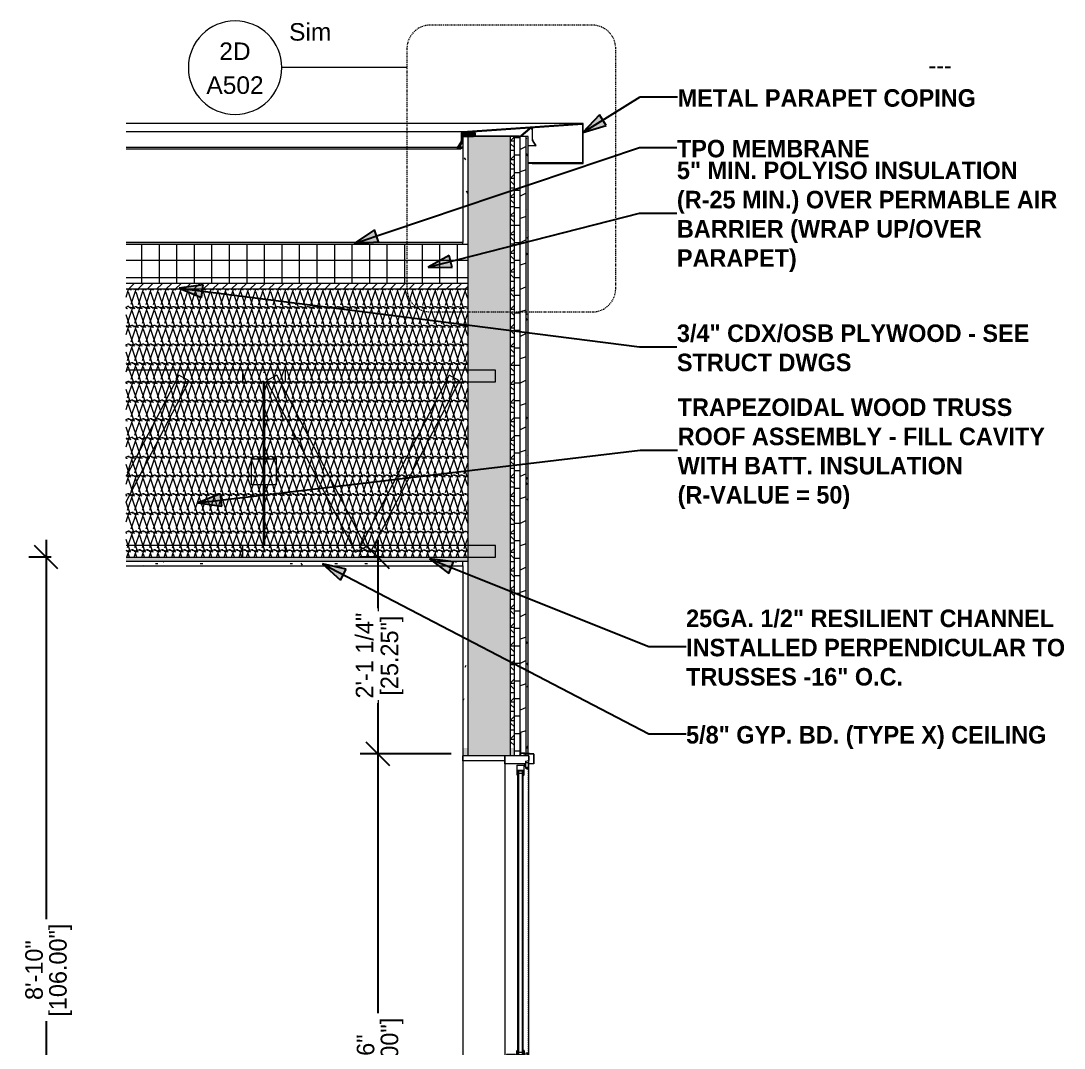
# Model space of a CAD drawing. Header units: inches. Extents: x -3960 to -3352, y -190 to 443.
# Drawn here: x -3521.5 to -3387.6, y 311 to 442.8 of the extents above; entities that cross this region are included whole.
import ezdxf

# ---------------------------------------------------------------- set-up
doc = ezdxf.new("R2010")
doc.units = ezdxf.units.IN
doc.header["$MEASUREMENT"] = 0
doc.linetypes.add('Dash', pattern=[0.25, 0.125, -0.125])
doc.linetypes.add('Dash Dot 3_16_', pattern=[0.3125, 0.1875, -0.0625, 0, -0.0625])
for name, color, linetype, lineweight in [('0-3', 55, 'Continuous', 9), ('0-4', 90, 'Continuous', 5), ('A-ANNO-DIMS-1', 211, 'Continuous', 30), ('A-ANNO-SYMB', 150, 'Continuous', 9), ('A-ANNO-SYMB-1', 150, 'Dash Dot 3_16_', 9), ('A-DETL-GENF-1', 55, 'Continuous', 9), ('A-DETL-GENF-HDLN-1', 55, 'Dash', 9), ('A-GLAZ-1', 55, 'Continuous', 9), ('A-GLAZ-2', 151, 'Continuous', 9), ('A-GLAZ-3', 7, 'Continuous', 9), ('A-ROOF-1', 252, 'Continuous', 18), ('A-ROOF-2', 251, 'Continuous', 5), ('A-ROOF-4', 132, 'Continuous', 9), ('A-ROOF-PATT-1', 45, 'Continuous', 9), ('A-WALL-1', 55, 'Continuous', 9), ('A-WALL-3', 251, 'Continuous', 5), ('A-WALL-5', 10, 'Continuous', 9), ('A-WALL-6', 113, 'Continuous', 9), ('A-WALL-PATT-2', 45, 'Continuous', 9), ('G-ANNO-TEXT', 231, 'Continuous', 30), ('G-ANNO-TEXT-1', 231, 'Continuous', 9), ('S-BEAM-2', 7, 'Continuous', 9), ('S-BEAM-4', 55, 'Continuous', 9)]:
    doc.layers.add(name, color=color, linetype=linetype, lineweight=lineweight)
doc.styles.add('Arial', font='arial.ttf', dxfattribs={"height": 2.25})
doc.styles.add('Century Gothic', font='ufonts.com_century-gothic.ttf', dxfattribs={"height": 2.25})
doc.styles.add('Century Gothic_B', font='GOTHICB.TTF', dxfattribs={"height": 2.25})
doc.dimstyles.new('OD__1_16__Tol__', dxfattribs={"dimscale": 12, "dimtxt": 2.349379, "dimasz": 0.25, "dimexe": 0.1875, "dimexo": 0.125, "dimgap": 0.03125, "dimtad": 1, "dimdec": 4, "dimrnd": 0.0625, "dimzin": 3, "dimdsep": 46, "dimlunit": 4, "dimtxsty": 'Century Gothic', "dimblk1": 'OBLIQUE', "dimblk2": 'OBLIQUE', "dimsah": 1, "dimcen": 0.09, "dimdle": 0.1875, "dimazin": 0, "dimtfac": 1, "dimtdec": 4, "dimtix": 1, "dimtmove": 0, "dimatfit": 3, "dimfxl": 1, "dimtvp": 1, "dimtfill": 1, "dimfrac": 2, "dimtolj": 1, "dimtzin": 0, "dimlwd": 30, "dimlwe": 30, "dimarcsym": 2})
pattern_1 = [(216.87, (-3400.0942, 152.633), (17.9999786, 12.000032), [3, -27]), (206.565, (-3396.4942, 150.833), (-6.00027, -5.999812), [6.708, -6.708]), (198.435, (-3396.4942, 147.833), (-12.000522, -5.9998), [3.795, -15.179])]
pattern_2 = [(0, (-3402.4942, 146.633), (0, 2.25), []), (90, (-3402.4942, 146.633), (-2.25, 1e-16), [])]
pattern_3 = [(0, (-3402.4942, 146.633), (0, 1.2), []), (315, (-3402.4942, 146.633), (1.199253, 0), [1.696, -1.696]), (45, (-3402.4942, 146.633), (1.199253, 0), [1.696, -1.696])]
pattern_4 = [(161.57, (-3402.3742, 146.753), (-0.9603837, -0.00039918), [0, -6.83, 0.758, 0]), (18.43, (-3402.6142, 146.753), (-0.9603837, 0.00039918), [0, -6.83, 0.758, 0]), (108.43, (-3402.3742, 146.753), (0.47951018, -2.4005264), [2.276, -5.312]), (71.57, (-3402.6142, 146.753), (0.47951018, 2.4005264), [2.276, -5.312])]
pattern_5 = [(0, (-3402.4942, 146.633), (7.68, 1.92), [0.317, -5.443, 0.317, -5.443, -30.72]), (0, (-3402.4942, 146.633), (7.68, 1.92), [-11.52, 0.317, -11.203, 0.317, -5.443, -13.44]), (0, (-3402.4942, 146.633), (7.68, 1.92), [-28.8, 0.317, -3.523, 0.317, -9.283]), (120, (-3399.6142, 147.593), (-5.502769, 5.691075), [0.317, -5.443, 0.317, -5.443, -30.72]), (120, (-3399.6142, 147.593), (-5.502769, 5.691075), [-11.52, 0.317, -11.203, 0.317, -5.443, -13.44]), (120, (-3399.6142, 147.593), (-5.502769, 5.691075), [-28.8, 0.317, -3.523, 0.317, -9.283]), (240, (-3398.6542, 151.433), (-2.177231, -7.611075), [0.317, -5.443, 0.317, -5.443, -30.72]), (240, (-3398.6542, 151.433), (-2.177231, -7.611075), [-11.52, 0.317, -11.203, 0.317, -5.443, -13.44]), (240, (-3398.6542, 151.433), (-2.177231, -7.611075), [-28.8, 0.317, -3.523, 0.317, -9.283])]

# ---------------------------------------------------------------- blocks, each defined once
blk = doc.blocks.new('TRUSS - GIRDER TRUSS-2437136-WALL SECTION - SOUTH WALL _ WINDOWS - 1HR EXT_ WALL')
at = {"layer": 'S-BEAM-2'}
for p, q in [((-2099.57, 266), (-2105.07, 266)), ((-2105.07, 266), (-2105.07, 264.5)), ((-2099.57, 264.5), (-2099.57, 266)), ((-2105.07, 264.5), (-2099.57, 264.5)), ((-2100.7, 254.58), (-2103.95, 254.58)), ((-2103.95, 254.58), (-2103.95, 251.33)), ((-2100.7, 251.33), (-2100.7, 254.58)), ((-2103.95, 251.33), (-2100.7, 251.33)), ((-2099.57, 243.5), (-2105.07, 243.5)), ((-2105.07, 243.5), (-2105.07, 242)), ((-2099.57, 242), (-2099.57, 243.5)), ((-2105.07, 242), (-2099.57, 242))]:
    blk.add_line(p, q, dxfattribs=at)
at = {"layer": 'S-BEAM-4'}
for p, q in [((-2102.39, 265.75), (-2102.26, 265.75)), ((-2102.39, 243.5), (-2102.39, 264.5)), ((-2102.26, 264.5), (-2102.26, 243.5))]:
    blk.add_line(p, q, dxfattribs=at)
blk = doc.blocks.new('TRUSS - 24_-2436172-WALL SECTION - SOUTH WALL _ WINDOWS - 1HR EXT_ WALL')
at = {"layer": 'S-BEAM-2'}
for p, q in [((-2072.61, 398), (-2120.02, 398)), ((-2072.61, 396.5), (-2072.61, 398)), ((-2113.27, 397.35), (-2120.02, 384.36)), ((-2120.02, 381.11), (-2111.94, 396.65)), ((-2120.02, 396.5), (-2072.61, 396.5)), ((-2111.94, 396.65), (-2113.27, 397.35)), ((-2100.66, 397.35), (-2102, 396.65)), ((-2102, 396.65), (-2090.56, 374.65)), ((-2089.23, 375.35), (-2100.66, 397.35)), ((-2078.56, 397.35), (-2089.99, 375.35)), ((-2088.66, 374.65), (-2077.23, 396.65)), ((-2077.23, 396.65), (-2078.56, 397.35)), ((-2072.61, 375.5), (-2120.02, 375.5)), ((-2090.56, 374.65), (-2089.23, 375.35)), ((-2089.99, 375.35), (-2088.66, 374.65)), ((-2072.61, 374), (-2072.61, 375.5)), ((-2120.02, 374), (-2072.61, 374))]:
    blk.add_line(p, q, dxfattribs=at)
blk = doc.blocks.new('CTR - 1st Phase - Structure_rvt-3-WALL SECTION - SOUTH WALL _ WINDOWS - 1HR EXT_ WALL')
at = {"layer": '0-3'}
for name, p in [('TRUSS - 24_-2436172-WALL SECTION - SOUTH WALL _ WINDOWS - 1HR EXT_ WALL', (0, 0)), ('TRUSS - GIRDER TRUSS-2437136-WALL SECTION - SOUTH WALL _ WINDOWS - 1HR EXT_ WALL', (0, 132))]:
    blk.add_blockref(name, p, dxfattribs=at)
blk = doc.blocks.new('Basic Wall _ EXT - FIBER CEMENT - LARGE - ___-2162455-WALL SECTION - SOUTH WALL _ WINDOWS - 1HR EXT_ WALL')
at = {"layer": 'A-WALL-1'}
for p, q in [((-2067.7, 348.72), (-2068.42, 348.72)), ((-2067.7, 347.5), (-2068.33, 347.5))]:
    blk.add_line(p, q, dxfattribs=at)
blk = doc.blocks.new('Basic Wall _ EXT - FIBER CEMENT - SMALL - ___-2145929-WALL SECTION - SOUTH WALL _ WINDOWS - 1HR EXT_ WALL')
at = {"layer": 'A-WALL-1'}
for p, q in [((-2061.36, 429.66), (-2120.02, 429.66)), ((-2076.8, 428.6), (-2120.02, 428.6)), ((-2076.73, 428.47), (-2076.9, 428.47)), ((-2068.09, 429.11), (-2068.24, 429.11)), ((-2076.8, 428.27), (-2076.94, 428.27)), ((-2076.72, 428.24), (-2076.94, 428.24)), ((-2076.94, 428.23), (-2076.32, 428.23)), ((-2076.32, 428.16), (-2076.94, 428.16)), ((-2076.62, 428.08), (-2076.94, 428.08)), ((-2075.25, 428.37), (-2076.68, 428.37)), ((-2070.35, 428.04), (-2075.45, 428.04)), ((-2069.37, 428), (-2069.31, 428.04)), ((-2077.53, 426.57), (-2120.02, 426.57)), ((-2120.02, 426.42), (-2077.21, 426.42)), ((-2077.23, 426.59), (-2077.41, 426.59)), ((-2077.3, 426.63), (-2077.4, 426.63)), ((-2076.86, 426.64), (-2077.2, 426.64)), ((-2067.46, 426.79), (-2068.42, 426.79)), ((-2067.92, 424.62), (-2068.42, 424.62)), ((-2067.92, 424.54), (-2068.42, 424.54))]:
    blk.add_line(p, q, dxfattribs=at)
at = {"layer": 'A-WALL-1', "flags": 128}
for points in [[(-2076.8, 428.6), (-2076.86, 428.59), (-2076.91, 428.56), (-2076.96, 428.52), (-2076.99, 428.47), (-2077.01, 428.41), (-2077.02, 428.35)], [(-2067.99, 429.09), (-2068.02, 429.1), (-2068.08, 429.11), (-2068.14, 429.11), (-2068.2, 429.09), (-2068.25, 429.05)], [(-2067.84, 428.86), (-2067.85, 428.92), (-2067.87, 428.98), (-2067.91, 429.03), (-2067.96, 429.07), (-2067.98, 429.09)], [(-2076.99, 427.26), (-2076.97, 427.32), (-2076.95, 427.38), (-2076.94, 427.44)], [(-2076.62, 428.08), (-2076.69, 428.07), (-2076.75, 428.05), (-2076.8, 428.01), (-2076.84, 427.95), (-2076.87, 427.89), (-2076.87, 427.83)], [(-2076.84, 427.22), (-2076.82, 427.28), (-2076.8, 427.33)], [(-2067.92, 427.63), (-2067.91, 427.57), (-2067.9, 427.51), (-2067.87, 427.45)], [(-2077.34, 426.45), (-2077.29, 426.43), (-2077.22, 426.42), (-2077.16, 426.42), (-2077.1, 426.44)]]:
    blk.add_lwpolyline(points, dxfattribs=at)
blk = doc.blocks.new('Basic Wall _ EXT - FIBER CEMENT - LARGE - ___-2162456-WALL SECTION - SOUTH WALL _ WINDOWS - 1HR EXT_ WALL')
at = {"layer": 'A-WALL-5'}
blk.add_hatch(color=256, dxfattribs=at).paths.add_polyline_path([(-2067.7, 347.5), (-2067.67, 347.5), (-2067.67, 348.75), (-2068.67, 348.84), (-2068.67, 348.81), (-2067.7, 348.72), (-2067.7, 348.5)], flags=0)
at = {"layer": 'A-WALL-1'}
blk.add_line((-2069.42, 349.5), (-2069.42, 348.87), dxfattribs=at)
at = {"layer": 'A-WALL-6'}
for p, q in [((-2069.42, 351.44), (-2069.42, 349.5)), ((-2069.39, 351.44), (-2069.42, 351.44)), ((-2069.39, 348.9), (-2069.39, 351.44)), ((-2069.42, 348.87), (-2067.7, 348.72)), ((-2067.67, 348.75), (-2069.39, 348.9)), ((-2067.7, 348.72), (-2067.7, 347.5)), ((-2067.67, 347.5), (-2067.67, 348.75)), ((-2067.7, 347.5), (-2067.67, 347.5))]:
    blk.add_line(p, q, dxfattribs=at)
blk = doc.blocks.new('Basic Wall _ EXT - FIBER CEMENT - SMALL - ___-2145930-WALL SECTION - SOUTH WALL _ WINDOWS - 1HR EXT_ WALL')
at = {"layer": 'A-WALL-5'}
h = blk.add_hatch(color=256, dxfattribs=at)
h.paths.add_polyline_path([(-2061.44, 424.54), (-2061.36, 424.54), (-2061.36, 429.66), (-2076.8, 428.6), (-2076.96, 428.52), (-2077.02, 428.35), (-2077.03, 427.37), (-2077.09, 427.26), (-2077.53, 426.57), (-2077.3, 426.44), (-2077.22, 426.42), (-2077.07, 426.46), (-2076.83, 426.57), (-2076.86, 426.64), (-2077.18, 426.5), (-2077.23, 426.5), (-2077.3, 426.52), (-2077.42, 426.6), (-2076.97, 427.3), (-2076.96, 427.35), (-2076.94, 427.44), (-2076.94, 428.35), (-2076.89, 428.47), (-2076.79, 428.52), (-2061.44, 429.58), (-2061.44, 424.62), (-2067.92, 424.62), (-2067.92, 424.54)], flags=0)
h.paths.add_polyline_path([(-2077.23, 426.59), (-2076.83, 427.26), (-2076.81, 427.3), (-2076.8, 427.39), (-2076.79, 428), (-2075.45, 428), (-2075.45, 428.08), (-2076.65, 428.07), (-2076.81, 427.99), (-2076.87, 427.83), (-2076.88, 427.33), (-2076.91, 427.26), (-2077.29, 426.63), (-2077.24, 426.6)], flags=0)
h.paths.add_polyline_path([(-2067.46, 426.79), (-2067.39, 426.84), (-2067.83, 427.56), (-2067.84, 427.63), (-2067.84, 428.86), (-2067.88, 429), (-2067.99, 429.09), (-2068.14, 429.1), (-2068.25, 429.05), (-2069.41, 428.07), (-2069.46, 428.05), (-2069.52, 428.04), (-2070.35, 428.04), (-2070.35, 428), (-2069.36, 428.01), (-2069.31, 428.04), (-2068.2, 428.99), (-2068.02, 429.02), (-2067.92, 428.86), (-2067.91, 427.57), (-2067.89, 427.51), (-2067.87, 427.45)], flags=0)
h.paths.add_polyline_path([(-2075.25, 428.16), (-2075.17, 428.16), (-2075.17, 428.44), (-2076.73, 428.47), (-2076.8, 428.27), (-2076.72, 428.24), (-2076.67, 428.39), (-2075.25, 428.37), (-2075.25, 428.23), (-2076.32, 428.23), (-2076.32, 428.16), (-2076.05, 428.16)], flags=0)
at = {"layer": 'A-WALL-1'}
for p, q in [((-2076.79, 427.39), (-2076.79, 427.83)), ((-2076.62, 428), (-2076.17, 428)), ((-2076.17, 428), (-2075.45, 428))]:
    blk.add_line(p, q, dxfattribs=at)
at = {"layer": 'A-WALL-6'}
for p, q in [((-2061.36, 429.66), (-2076.8, 428.6)), ((-2076.73, 428.47), (-2076.8, 428.27)), ((-2076.79, 428.52), (-2061.44, 429.58)), ((-2075.17, 428.44), (-2076.73, 428.47)), ((-2068.25, 429.05), (-2069.36, 428.1)), ((-2069.31, 428.04), (-2068.2, 428.99)), ((-2067.92, 428.86), (-2067.92, 427.63)), ((-2067.84, 427.63), (-2067.84, 428.86)), ((-2061.44, 429.58), (-2061.44, 424.62)), ((-2061.36, 424.54), (-2061.36, 429.66)), ((-2077.06, 427.3), (-2077.53, 426.57)), ((-2077.42, 426.6), (-2076.99, 427.26)), ((-2076.91, 427.26), (-2077.3, 426.63)), ((-2077.23, 426.59), (-2076.84, 427.22)), ((-2077.02, 428.35), (-2077.02, 427.44)), ((-2076.94, 427.44), (-2076.94, 428.35)), ((-2076.87, 427.83), (-2076.87, 427.39)), ((-2076.8, 428.27), (-2076.72, 428.24)), ((-2076.72, 428.24), (-2076.67, 428.39)), ((-2076.67, 428.39), (-2075.25, 428.37)), ((-2075.45, 428.08), (-2076.62, 428.08)), ((-2075.25, 428.23), (-2076.32, 428.23)), ((-2076.32, 428.23), (-2076.32, 428.16)), ((-2076.32, 428.16), (-2075.17, 428.16)), ((-2075.45, 428), (-2075.45, 428.08)), ((-2075.25, 428.37), (-2075.25, 428.23)), ((-2075.17, 428.16), (-2075.17, 428.44)), ((-2069.52, 428.04), (-2070.35, 428.04)), ((-2070.35, 428.04), (-2070.35, 427.96)), ((-2070.35, 427.96), (-2069.52, 427.96)), ((-2067.87, 427.45), (-2067.46, 426.79)), ((-2067.39, 426.84), (-2067.8, 427.5)), ((-2077.53, 426.57), (-2077.34, 426.45)), ((-2077.3, 426.52), (-2077.42, 426.6)), ((-2077.3, 426.63), (-2077.23, 426.59)), ((-2076.86, 426.64), (-2077.14, 426.51)), ((-2077.1, 426.44), (-2076.83, 426.57)), ((-2076.83, 426.57), (-2076.86, 426.64)), ((-2067.46, 426.79), (-2067.39, 426.84)), ((-2061.44, 424.62), (-2067.92, 424.62)), ((-2067.92, 424.62), (-2067.92, 424.54)), ((-2067.92, 424.54), (-2061.36, 424.54))]:
    blk.add_line(p, q, dxfattribs=at)
for centre, radius, start, end in [((-2076.77, 428.35), 0.25, 96.9295, 180), ((-2076.77, 428.35), 0.171, 97.5543, 180), ((-2068.09, 428.86), 0.25, 0, 130.7229), ((-2068.09, 428.86), 0.171, 0, 130.7229), ((-2077.27, 427.44), 0.25, 327.174, 0), ((-2077.27, 427.44), 0.329, 327.174, 0), ((-2077.12, 427.39), 0.25, 328.5676, 0), ((-2076.62, 427.83), 0.25, 90, 180), ((-2077.12, 427.39), 0.329, 328.5676, 0), ((-2076.62, 427.83), 0.171, 90, 180), ((-2069.52, 428.29), 0.25, 270, 310.7229), ((-2069.52, 428.29), 0.329, 270, 310.7229), ((-2067.59, 427.63), 0.329, 180, 211.7619), ((-2067.59, 427.63), 0.25, 180, 211.7619), ((-2077.21, 426.67), 0.25, 237.9895, 295.8255), ((-2077.21, 426.67), 0.171, 237.9895, 295.8255)]:
    blk.add_arc(centre, radius, start, end, dxfattribs=at)
blk = doc.blocks.new('Window-Double_Hung-Marvin-Essential - ESDH3066 - 3rd floor-3357211-WALL SECTION - SOUTH WALL _ WINDOWS - 1HR EXT_ WALL')
at = {"layer": 'A-DETL-GENF-1'}
for p, q in [((-2069.38, 350), (-2069.42, 350)), ((-2069.42, 350), (-2069.42, 348.65)), ((-2069.38, 348.5), (-2069.38, 350)), ((-2071.42, 347.47), (-2071.42, 348.5)), ((-2068.33, 348.5), (-2071.42, 348.5)), ((-2069.42, 348.65), (-2069.53, 348.65)), ((-2069.53, 348.65), (-2069.53, 348.5)), ((-2068.33, 348.5), (-2068.33, 347.91)), ((-2068.84, 347.47), (-2071.42, 347.47)), ((-2069.86, 347.31), (-2069.86, 346.09)), ((-2069.86, 347.31), (-2068.92, 347.31)), ((-2068.92, 346.09), (-2068.92, 347.31)), ((-2068.84, 347.13), (-2068.84, 347.47)), ((-2068.74, 347.13), (-2068.84, 347.13)), ((-2068.74, 347.83), (-2068.33, 347.91)), ((-2068.74, 347.83), (-2068.74, 346.94)), ((-2068.36, 347.6), (-2068.74, 347.6)), ((-2068.74, 346.94), (-2068.64, 346.94)), ((-2068.64, 346.94), (-2068.64, 346.85)), ((-2068.64, 346.85), (-2068.39, 346.85)), ((-2068.6, 346.93), (-2068.6, 347.05)), ((-2068.6, 347.05), (-2068.36, 347.05)), ((-2068.39, 346.93), (-2068.6, 346.93)), ((-2068.39, 346.93), (-2068.39, 346.85)), ((-2068.36, 347.05), (-2068.36, 347.6)), ((-2069.86, 346.09), (-2069.8, 346.03)), ((-2069.8, 346.03), (-2069.74, 346.03)), ((-2069.74, 346.03), (-2069.74, 346.69)), ((-2069.74, 346.69), (-2069.03, 346.69)), ((-2069.73, 310.16), (-2069.73, 346.59)), ((-2069.73, 346.59), (-2069.04, 346.59)), ((-2069.6, 310.16), (-2069.6, 346.59)), ((-2069.6, 346.29), (-2069.16, 346.29)), ((-2069.16, 310.16), (-2069.16, 346.59)), ((-2069.04, 310.16), (-2069.04, 346.59)), ((-2069.03, 346.69), (-2069.03, 346.03)), ((-2069.03, 346.03), (-2068.98, 346.03)), ((-2068.92, 346.09), (-2068.98, 346.03)), ((-2069.86, 310.66), (-2069.8, 310.72)), ((-2069.86, 309.5), (-2069.86, 310.66)), ((-2069.8, 310.72), (-2069.74, 310.72)), ((-2069.74, 310.72), (-2069.74, 310.06)), ((-2069.03, 310.72), (-2068.98, 310.72)), ((-2069.03, 310.06), (-2069.03, 310.72)), ((-2068.92, 310.66), (-2068.98, 310.72)), ((-2068.92, 310.66), (-2068.92, 309.44)), ((-2071.2, 310.18), (-2071.2, 310)), ((-2070.05, 310.18), (-2071.2, 310.18)), ((-2071.2, 310), (-2071.08, 310)), ((-2071.08, 310), (-2071.08, 308.84)), ((-2070.96, 308.78), (-2070.96, 309.44)), ((-2070.96, 309.44), (-2070.24, 309.44)), ((-2070.95, 272.91), (-2070.95, 309.34)), ((-2070.95, 309.34), (-2070.26, 309.34)), ((-2070.82, 272.91), (-2070.82, 309.34)), ((-2070.38, 272.91), (-2070.38, 309.34)), ((-2070.26, 272.91), (-2070.26, 309.34)), ((-2070.24, 309.44), (-2070.24, 308.78)), ((-2070.14, 310), (-2069.97, 310)), ((-2070.14, 308.84), (-2070.14, 310)), ((-2070.11, 309.9), (-2070.04, 309.9)), ((-2070.11, 309.44), (-2070.11, 309.9)), ((-2070.11, 309.44), (-2069.91, 309.44)), ((-2070.05, 310.06), (-2070.05, 310.18)), ((-2070.05, 310.06), (-2069.91, 310.06)), ((-2070.04, 309.5), (-2070.04, 309.9)), ((-2070.04, 309.5), (-2069.86, 309.5)), ((-2069.97, 310), (-2069.97, 309.58)), ((-2069.91, 309.58), (-2069.97, 309.58)), ((-2069.91, 309.58), (-2069.91, 310.06)), ((-2069.91, 309.31), (-2069.91, 309.44)), ((-2069.91, 309.31), (-2069.56, 309.31)), ((-2069.74, 310.06), (-2069.03, 310.06)), ((-2069.73, 310.16), (-2069.04, 310.16)), ((-2069.6, 310.46), (-2069.16, 310.46)), ((-2069.56, 309.31), (-2069.18, 309.44)), ((-2069.18, 309.44), (-2068.92, 309.44)), ((-2068.44, 310.33), (-2068.73, 310.33)), ((-2068.73, 310.33), (-2068.73, 309.61)), ((-2068.73, 309.61), (-2068.44, 309.61)), ((-2068.44, 309.61), (-2068.44, 310.33)), ((-2071.08, 308.84), (-2071.02, 308.78)), ((-2071.02, 308.78), (-2070.96, 308.78)), ((-2070.82, 309.04), (-2070.38, 309.04)), ((-2070.24, 308.78), (-2070.2, 308.78)), ((-2070.14, 308.84), (-2070.2, 308.78)), ((-2071.27, 273.41), (-2071.42, 273.41)), ((-2071.42, 273.41), (-2071.42, 271)), ((-2071.27, 272.16), (-2071.27, 273.41)), ((-2071.08, 273.41), (-2071.02, 273.47)), ((-2071.08, 272.19), (-2071.08, 273.41)), ((-2071.02, 273.47), (-2070.96, 273.47)), ((-2070.96, 273.47), (-2070.96, 272.81)), ((-2070.82, 273.21), (-2070.38, 273.21)), ((-2070.24, 273.47), (-2070.2, 273.47)), ((-2070.24, 272.81), (-2070.24, 273.47)), ((-2070.14, 273.41), (-2070.2, 273.47)), ((-2070.14, 273.41), (-2070.14, 272.19)), ((-2068.33, 271.59), (-2071.27, 272.16)), ((-2071.08, 272.19), (-2070.14, 272.19)), ((-2070.96, 272.81), (-2070.24, 272.81)), ((-2070.95, 272.91), (-2070.26, 272.91)), ((-2068.74, 272.32), (-2068.74, 271.66)), ((-2068.74, 272.32), (-2068.64, 272.32)), ((-2068.64, 272.32), (-2068.64, 272.41)), ((-2068.64, 272.41), (-2068.39, 272.41)), ((-2068.39, 272.34), (-2068.6, 272.34)), ((-2068.6, 272.34), (-2068.6, 272.22)), ((-2068.6, 272.22), (-2068.36, 272.22)), ((-2068.39, 272.34), (-2068.39, 272.41)), ((-2068.36, 272.22), (-2068.36, 271.66)), ((-2071.42, 271), (-2068.33, 271)), ((-2069.42, 271), (-2069.42, 269.74)), ((-2069.42, 271), (-2068.33, 271)), ((-2069.38, 270.96), (-2069.38, 269.74)), ((-2069.14, 270.96), (-2069.38, 270.96)), ((-2069.14, 271), (-2069.14, 270.96)), ((-2068.36, 271.66), (-2068.74, 271.66)), ((-2068.33, 271), (-2068.33, 271.59)), ((-2069.42, 269.74), (-2069.38, 269.74))]:
    blk.add_line(p, q, dxfattribs=at)
at = {"layer": 'A-DETL-GENF-HDLN-1'}
blk.add_line((-2068.39, 272.41), (-2068.39, 346.85), dxfattribs=at)
at = {"layer": 'A-GLAZ-1'}
for p, q in [((-2076.8, 348.5), (-2076.8, 271)), ((-2071.42, 348.5), (-2071.42, 271)), ((-2068.33, 271), (-2068.33, 348.5))]:
    blk.add_line(p, q, dxfattribs=at)
at = {"layer": 'A-GLAZ-2'}
for p, q in [((-2076.8, 347.87), (-2076.8, 348.5)), ((-2071.45, 348.5), (-2076.8, 348.5)), ((-2068.33, 348.5), (-2071.42, 348.5)), ((-2071.45, 347.87), (-2076.8, 347.87)), ((-2076.8, 271.62), (-2076.8, 271)), ((-2071.45, 271.62), (-2076.8, 271.62)), ((-2076.8, 271), (-2071.45, 271)), ((-2071.42, 271), (-2068.33, 271))]:
    blk.add_line(p, q, dxfattribs=at)
blk = doc.blocks.new('Section - Callout Head-565430-WALL SECTION - SOUTH WALL _ WINDOWS - 1HR EXT_ WALL')
at = {"layer": 'A-ANNO-SYMB'}
for start, end in [(0, 180), (180, 0)]:
    blk.add_arc((-2106.03, 436.84), 6, start, end, dxfattribs=at)
at = {"layer": 'A-ANNO-SYMB', "insert": (-2017.05, 438.25), "char_height": 2.25, "width": 3.8632, "attachment_point": 1, "style": 'Century Gothic'}
blk.add_mtext('---', dxfattribs=at)
blk = doc.blocks.new('_Oblique')
at = {"color": 0, "linetype": 'ByBlock', "lineweight": -2}
blk.add_line((-0.5, -0.5), (0.5, 0.5), dxfattribs=at)
blk = doc.blocks.new('DIMBLOCK9-WALL SECTION - SOUTH WALL _ WINDOWS - 1HR EXT_ WALL')
at = {"layer": 'A-ANNO-DIMS-1', "color": 0, "lineweight": 30, "transparency": 16777216}
for p, q in [((-3475.72, 376.25), (-3475.72, 346.5)), ((-3475.09, 374), (-3477.97, 374)), ((-3466.3, 348.75), (-3477.97, 348.75))]:
    blk.add_line(p, q, dxfattribs=at)
at = {"layer": 'Defpoints', "color": 0, "transparency": 16777216}
for p in [(-3473.59, 374), (-3475.72, 348.75), (-3464.8, 348.75)]:
    blk.add_point(p, dxfattribs=at)
at = {"layer": 'A-ANNO-DIMS-1', "color": 0, "lineweight": 30, "transparency": 16777216, "xscale": 3, "yscale": 3, "zscale": 3}
for p, rotation in [((-3475.72, 374), 90), ((-3475.72, 348.75), 270)]:
    blk.add_blockref('_Oblique', p, dxfattribs=dict(at, rotation=rotation))
at = {"layer": 'A-ANNO-DIMS-1', "color": 0, "transparency": 16777216, "insert": (-3477.4, 361.37), "char_height": 2.25, "attachment_point": 5, "rotation": 90, "style": 'Century Gothic', "bg_fill": 3, "box_fill_scale": 1.25, "bg_fill_color": 256, "bg_fill_true_color": 13158600, "bg_fill_transparency": 0}
blk.add_mtext('\\A1;2\'-1 1/4"', dxfattribs=at)
at = {"layer": 'A-ANNO-DIMS-1', "color": 0, "transparency": 16777216, "insert": (-3473.88, 361.37), "char_height": 2.25, "attachment_point": 5, "rotation": 90, "style": 'Century Gothic', "bg_fill": 3, "box_fill_scale": 1.25, "bg_fill_color": 256, "bg_fill_true_color": 13158600, "bg_fill_transparency": 0}
blk.add_mtext('\\A1;[25.25"]', dxfattribs=at)
blk = doc.blocks.new('DIMBLOCK10-WALL SECTION - SOUTH WALL _ WINDOWS - 1HR EXT_ WALL')
at = {"layer": 'A-ANNO-DIMS-1', "color": 0, "lineweight": 30, "transparency": 16777216}
for p, q in [((-3475.72, 351), (-3475.72, 268.5)), ((-3466.3, 348.75), (-3477.97, 348.75)), ((-3466.3, 270.75), (-3477.97, 270.75))]:
    blk.add_line(p, q, dxfattribs=at)
at = {"layer": 'Defpoints', "color": 0, "transparency": 16777216}
for p in [(-3464.8, 348.75), (-3475.72, 270.75), (-3464.8, 270.75)]:
    blk.add_point(p, dxfattribs=at)
at = {"layer": 'A-ANNO-DIMS-1', "color": 0, "lineweight": 30, "transparency": 16777216, "xscale": 3, "yscale": 3, "zscale": 3}
for p, rotation in [((-3475.72, 348.75), 90), ((-3475.72, 270.75), 270)]:
    blk.add_blockref('_Oblique', p, dxfattribs=dict(at, rotation=rotation))
at = {"layer": 'A-ANNO-DIMS-1', "color": 0, "transparency": 16777216, "insert": (-3477.27, 309.75), "char_height": 2.25, "attachment_point": 5, "rotation": 90, "style": 'Century Gothic', "bg_fill": 3, "box_fill_scale": 1.25, "bg_fill_color": 256, "bg_fill_true_color": 13158600, "bg_fill_transparency": 0}
blk.add_mtext('\\A1;6\'-6"', dxfattribs=at)
at = {"layer": 'A-ANNO-DIMS-1', "color": 0, "transparency": 16777216, "insert": (-3473.88, 309.75), "char_height": 2.25, "attachment_point": 5, "rotation": 90, "style": 'Century Gothic', "bg_fill": 3, "box_fill_scale": 1.25, "bg_fill_color": 256, "bg_fill_true_color": 13158600, "bg_fill_transparency": 0}
blk.add_mtext('\\A1;[78.00"]', dxfattribs=at)
blk = doc.blocks.new('DIMBLOCK17-WALL SECTION - SOUTH WALL _ WINDOWS - 1HR EXT_ WALL')
at = {"layer": 'A-ANNO-DIMS-1', "color": 0, "lineweight": 30, "transparency": 16777216}
for p, q in [((-3518.26, 376.25), (-3518.26, 265.75)), ((-3517.64, 374), (-3520.51, 374)), ((-3517.64, 268), (-3520.51, 268))]:
    blk.add_line(p, q, dxfattribs=at)
at = {"layer": 'Defpoints', "color": 0, "transparency": 16777216}
for p in [(-3516.14, 374), (-3518.26, 268), (-3516.14, 268)]:
    blk.add_point(p, dxfattribs=at)
at = {"layer": 'A-ANNO-DIMS-1', "color": 0, "lineweight": 30, "transparency": 16777216, "xscale": 3, "yscale": 3, "zscale": 3}
for p, rotation in [((-3518.26, 374), 90), ((-3518.26, 268), 270)]:
    blk.add_blockref('_Oblique', p, dxfattribs=dict(at, rotation=rotation))
at = {"layer": 'A-ANNO-DIMS-1', "color": 0, "transparency": 16777216, "insert": (-3519.82, 321), "char_height": 2.25, "attachment_point": 5, "rotation": 90, "style": 'Century Gothic', "bg_fill": 3, "box_fill_scale": 1.25, "bg_fill_color": 256, "bg_fill_true_color": 13158600, "bg_fill_transparency": 0}
blk.add_mtext('\\A1;8\'-10"', dxfattribs=at)
at = {"layer": 'A-ANNO-DIMS-1', "color": 0, "transparency": 16777216, "insert": (-3516.43, 321), "char_height": 2.25, "attachment_point": 5, "rotation": 90, "style": 'Century Gothic', "bg_fill": 3, "box_fill_scale": 1.25, "bg_fill_color": 256, "bg_fill_true_color": 13158600, "bg_fill_transparency": 0}
blk.add_mtext('\\A1;[106.00"]', dxfattribs=at)

msp = doc.modelspace()

# ---------------------------------------------------------------- hatches: boundary and pattern name
at = {"layer": 'A-ROOF-1'}
msp.add_hatch(color=256, dxfattribs=at).paths.add_polyline_path([(-3464.79694, 414.13764), (-3464.79694, 414.38769), (-3508.01794, 414.38769), (-3508.01794, 414.13764), (-3475.29294, 414.13764)], flags=0)
at = {"layer": 'A-ROOF-2'}
msp.add_hatch(color=256, dxfattribs=at).paths.add_polyline_path([(-3483.47419, 373.49998), (-3464.17194, 373.49998), (-3464.17194, 373.99998), (-3508.01794, 373.99998), (-3508.01794, 373.49998), (-3487.56481, 373.49998)], flags=0)
at = {"layer": 'A-ROOF-PATT-1'}
h = msp.add_hatch(dxfattribs=at)
h.set_pattern_fill('FP_26', color=256, style=0, pattern_type=2)
h.set_pattern_definition(pattern_2)
h.paths.add_polyline_path([(-3464.17194, 409.13658), (-3464.17194, 414.13764), (-3508.01794, 414.13764), (-3508.01794, 409.13658), (-3475.29294, 409.13658)], flags=0)
h = msp.add_hatch(dxfattribs=at)
h.set_pattern_fill('FP_23', color=256, style=0, pattern_type=2)
h.set_pattern_definition(pattern_3)
h.paths.add_polyline_path([(-3464.17194, 408.38642), (-3464.17194, 409.13658), (-3508.01794, 409.13658), (-3508.01794, 408.38642), (-3464.79694, 408.38642)], flags=0)
h = msp.add_hatch(dxfattribs=at)
h.set_pattern_fill('FP_20', color=256, style=0, pattern_type=2)
h.set_pattern_definition(pattern_4)
h.paths.add_polyline_path([(-3475.29294, 373.99998), (-3464.17194, 373.99998), (-3464.17194, 408.38642), (-3508.01794, 408.38642), (-3508.01794, 373.99998), (-3483.47419, 373.99998)], flags=0)
h = msp.add_hatch(dxfattribs=at)
h.set_pattern_fill('FP_24', color=256, style=0, pattern_type=2)
h.set_pattern_definition(pattern_5)
h.paths.add_polyline_path([(-3487.56481, 372.87498), (-3464.79694, 372.87498), (-3464.79694, 373.49998), (-3508.01794, 373.49998), (-3508.01794, 372.87498), (-3491.65544, 372.87498)], flags=0)
at = {"layer": 'A-WALL-3'}
h = msp.add_hatch(color=256, dxfattribs=at)
h.paths.add_polyline_path([(-3456.61425, 109.25), (-3456.42194, 109.25), (-3456.42194, 149.5), (-3456.67194, 149.5), (-3456.67194, 109.25)], flags=0)
h.paths.add_polyline_path([(-3456.67194, 227), (-3456.42194, 227), (-3456.42194, 271), (-3456.67194, 271), (-3456.67194, 228)], flags=0)
h.paths.add_polyline_path([(-3456.44955, 348.5), (-3456.42194, 348.5), (-3456.42194, 348.78529), (-3456.67194, 348.80716), (-3456.67194, 348.5)], flags=0)
h.paths.add_polyline_path([(-3456.42194, 348.81666), (-3456.42194, 349.5), (-3456.67194, 349.5), (-3456.67194, 348.83853), (-3456.43607, 348.8179)], flags=0)
at = {"layer": 'A-WALL-PATT-2'}
h = msp.add_hatch(dxfattribs=at)
h.set_pattern_fill('FP_24', color=256, style=0, pattern_type=2)
h.set_pattern_definition(pattern_5)
h.paths.add_polyline_path([(-3464.17194, 349.5), (-3464.17194, 373.49998), (-3464.79694, 373.49998), (-3464.79694, 349.5)], flags=0)
h.paths.add_polyline_path([(-3464.17194, 414.13764), (-3464.17194, 428), (-3464.79694, 428), (-3464.79694, 414.13764), (-3464.18519, 414.13764)], flags=0)
h = msp.add_hatch(dxfattribs=at)
h.set_pattern_fill('FP_20', color=256, style=0, pattern_type=2)
h.set_pattern_definition(pattern_4)
h.paths.add_polyline_path([(-3464.17194, 349.5), (-3458.67194, 349.5), (-3458.67194, 428), (-3464.17194, 428), (-3464.17194, 356.80427)], flags=0)
h = msp.add_hatch(dxfattribs=at)
h.set_pattern_fill('FP_23', color=256, style=0, pattern_type=2)
h.set_pattern_definition(pattern_3)
h.paths.add_polyline_path([(-3458.67194, 349.5), (-3458.17194, 349.5), (-3458.17194, 428), (-3458.67194, 428), (-3458.67194, 351.4375)], flags=0)
h = msp.add_hatch(dxfattribs=at)
h.set_pattern_fill('FP_26', color=256, style=0, pattern_type=2)
h.set_pattern_definition(pattern_2)
h.paths.add_polyline_path([(-3458.17194, 349.5), (-3457.42194, 349.5), (-3457.42194, 428), (-3458.17194, 428), (-3458.17194, 351.4375)], flags=0)
h = msp.add_hatch(dxfattribs=at)
h.set_pattern_fill('FP_25', color=256, style=0, pattern_type=2)
h.set_pattern_definition(pattern_1)
h.paths.add_polyline_path([(-3457.42194, 349.5), (-3456.67194, 349.5), (-3456.67194, 428), (-3457.42194, 428), (-3457.42194, 351.87765)], flags=0)
h = msp.add_hatch(dxfattribs=at)
h.set_pattern_fill('FP_22', color=256, style=0, pattern_type=2)
h.set_pattern_definition([(0, (-3402.4942, 146.633), (3.84, 0.96), [0.317, -2.563, 0.317, -2.563, -15.36]), (0, (-3402.4942, 146.633), (3.84, 0.96), [-5.76, 0.317, -5.443, 0.317, -2.563, -6.72]), (0, (-3402.4942, 146.633), (3.84, 0.96), [-14.4, 0.317, -1.603, 0.317, -4.483]), (120, (-3401.0542, 147.113), (-2.7513844, 2.8455376), [0.317, -2.563, 0.317, -2.563, -15.36]), (120, (-3401.0542, 147.113), (-2.7513844, 2.8455376), [-5.76, 0.317, -5.443, 0.317, -2.563, -6.72]), (120, (-3401.0542, 147.113), (-2.7513844, 2.8455376), [-14.4, 0.317, -1.603, 0.317, -4.483]), (240, (-3400.5742, 149.033), (-1.0886156, -3.8055376), [0.317, -2.563, 0.317, -2.563, -15.36]), (240, (-3400.5742, 149.033), (-1.0886156, -3.8055376), [-5.76, 0.317, -5.443, 0.317, -2.563, -6.72]), (240, (-3400.5742, 149.033), (-1.0886156, -3.8055376), [-14.4, 0.317, -1.603, 0.317, -4.483])])
h.paths.add_polyline_path([(-3456.42194, 349.5), (-3456.42194, 428), (-3456.67194, 428), (-3456.67194, 349.5)], flags=0)
h = msp.add_hatch(dxfattribs=at)
h.set_pattern_fill('FP_24', color=256, style=0, pattern_type=2)
h.set_pattern_definition(pattern_5)
h.paths.add_polyline_path([(-3464.79694, 135.625), (-3464.17194, 135.625), (-3464.17194, 149.5), (-3464.79694, 149.5), (-3464.79694, 135.95916)], flags=0)
h.paths.add_polyline_path([(-3464.17194, 227), (-3464.17194, 241.5), (-3464.79694, 241.5), (-3464.79694, 227)], flags=0)
h.paths.add_polyline_path([(-3464.79694, 267.625), (-3464.17194, 267.625), (-3464.17194, 271), (-3464.79694, 271), (-3464.79694, 267.65909)], flags=0)
h.paths.add_polyline_path([(-3464.79694, 348.5), (-3464.17194, 348.5), (-3464.17194, 349.5), (-3464.79694, 349.5)], flags=0)
h = msp.add_hatch(dxfattribs=at)
h.set_pattern_fill('FP_20', color=256, style=0, pattern_type=2)
h.set_pattern_definition(pattern_4)
h.paths.add_polyline_path([(-3464.17194, 134), (-3458.67194, 134), (-3458.67194, 149.5), (-3464.17194, 149.5), (-3464.17194, 134.75)], flags=0)
h.paths.add_polyline_path([(-3458.67194, 227), (-3458.67194, 242), (-3464.17194, 242), (-3464.17194, 227), (-3459.42194, 227)], flags=0)
h.paths.add_polyline_path([(-3460.60944, 266), (-3458.67194, 266), (-3458.67194, 271), (-3464.17194, 271), (-3464.17194, 266)], flags=0)
h.paths.add_polyline_path([(-3459.42194, 348.5), (-3458.67194, 348.5), (-3458.67194, 349.5), (-3464.17194, 349.5), (-3464.17194, 348.5), (-3459.45319, 348.5)], flags=0)
h = msp.add_hatch(dxfattribs=at)
h.set_pattern_fill('FP_23', color=256, style=0, pattern_type=2)
h.set_pattern_definition(pattern_3)
h.paths.add_polyline_path([(-3458.17194, 110), (-3458.17194, 149.5), (-3458.67194, 149.5), (-3458.67194, 110)], flags=0)
h.paths.add_polyline_path([(-3458.43476, 227), (-3458.17194, 227), (-3458.17194, 271), (-3458.67194, 271), (-3458.67194, 227)], flags=0)
h.paths.add_polyline_path([(-3458.67194, 348.5), (-3458.17194, 348.5), (-3458.17194, 349.5), (-3458.67194, 349.5), (-3458.67194, 348.72241)], flags=0)
h = msp.add_hatch(dxfattribs=at)
h.set_pattern_fill('FP_26', color=256, style=0, pattern_type=2)
h.set_pattern_definition(pattern_2)
h.paths.add_polyline_path([(-3457.42194, 110), (-3457.42194, 149.5), (-3458.17194, 149.5), (-3458.17194, 110)], flags=0)
h.paths.add_polyline_path([(-3458.17194, 227), (-3457.42194, 227), (-3457.42194, 271), (-3458.17194, 271), (-3458.17194, 228.71202)], flags=0)
h.paths.add_polyline_path([(-3458.17194, 348.5), (-3457.42194, 348.5), (-3457.42194, 349.5), (-3458.17194, 349.5), (-3458.17194, 349.41434)], flags=0)
h = msp.add_hatch(dxfattribs=at)
h.set_pattern_fill('FP_25', color=256, style=0, pattern_type=2)
h.set_pattern_definition(pattern_1)
h.paths.add_polyline_path([(-3457.42194, 110), (-3456.67194, 110), (-3456.67194, 149.5), (-3457.42194, 149.5), (-3457.42194, 110.47302)], flags=0)
h.paths.add_polyline_path([(-3457.42194, 227), (-3456.67194, 227), (-3456.67194, 271), (-3457.42194, 271), (-3457.42194, 227.15991)], flags=0)
h.paths.add_polyline_path([(-3457.42194, 348.5), (-3456.67194, 348.5), (-3456.67194, 349.5), (-3457.42194, 349.5), (-3457.42194, 348.72241)], flags=0)
at = {"layer": 'G-ANNO-TEXT'}
for points in [[(-3449.3989, 428.51036), (-3446.425, 429.40597), (-3447.27123, 430.77293)], [(-3478.73672, 414.28747), (-3475.63685, 414.47972), (-3476.14828, 416.0039)], [(-3469.25665, 411.21178), (-3466.15102, 411.17633), (-3466.54937, 412.73389)], [(-3501.19465, 408.52868), (-3498.32027, 407.35218), (-3498.11712, 408.94698)], [(-3498.79019, 380.99728), (-3495.71619, 380.55374), (-3495.90626, 382.15016)], [(-3469.08453, 373.77621), (-3466.59706, 371.91646), (-3466.00044, 373.40935)], [(-3482.80413, 373.1586), (-3480.51561, 371.05887), (-3479.77235, 372.48444)]]:
    msp.add_hatch(color=256, dxfattribs=at).paths.add_polyline_path(points, flags=0)

# ---------------------------------------------------------------- linework, layer by layer
at = {"layer": 'A-ANNO-SYMB'}
msp.add_line((-3471.97618, 436.84478), (-3488.02552, 436.84478), dxfattribs=at)
at = {"layer": 'A-ANNO-SYMB-1'}
for p, q in [((-3448.1745, 442.29289), (-3468.97618, 442.29289)), ((-3471.97618, 439.29289), (-3471.97618, 408.48866)), ((-3445.1745, 408.48866), (-3445.1745, 439.29289)), ((-3468.97618, 405.48866), (-3448.1745, 405.48866))]:
    msp.add_line(p, q, dxfattribs=at)
for centre, start, end in [((-3468.97618, 439.29289), 90, 180), ((-3448.1745, 439.29289), 0, 90), ((-3468.97618, 408.48866), 180, 270), ((-3448.1745, 408.48866), 270, 0)]:
    msp.add_arc(centre, 3, start, end, dxfattribs=at)
at = {"layer": 'A-ROOF-4'}
for p, q in [((-3464.79694, 414.38769), (-3508.01794, 414.38769)), ((-3464.17194, 414.13764), (-3508.01794, 414.13764)), ((-3464.79694, 414.13764), (-3464.79694, 414.38769)), ((-3464.17194, 409.13658), (-3508.01794, 409.13658)), ((-3464.17194, 408.38642), (-3508.01794, 408.38642)), ((-3508.01794, 373.99998), (-3464.17194, 373.99998)), ((-3508.01794, 373.49998), (-3464.17194, 373.49998)), ((-3508.01794, 372.87498), (-3464.79694, 372.87498)), ((-3464.79694, 372.87498), (-3464.79694, 373.49998))]:
    msp.add_line(p, q, dxfattribs=at)
at = {"layer": 'A-WALL-6'}
for p, q in [((-3464.79694, 428), (-3464.79694, 414.38769)), ((-3456.42194, 428), (-3464.79694, 428)), ((-3464.17194, 428), (-3464.17194, 348.5)), ((-3458.67194, 348.5), (-3458.67194, 428)), ((-3458.17194, 348.5), (-3458.17194, 428)), ((-3457.42194, 348.5), (-3457.42194, 428)), ((-3456.67194, 348.5), (-3456.67194, 428)), ((-3456.42194, 348.5), (-3456.42194, 428)), ((-3464.79694, 372.87498), (-3464.79694, 348.5)), ((-3456.42194, 349.5), (-3456.67194, 349.5)), ((-3459.45319, 348.5), (-3459.42194, 348.5))]:
    msp.add_line(p, q, dxfattribs=at)
at = {"layer": 'G-ANNO-TEXT'}
for p, q in [((-3449.3989, 428.51036), (-3442.02962, 433.07239)), ((-3442.02962, 433.07239), (-3437.2309, 433.07239)), ((-3447.27123, 430.77293), (-3449.3989, 428.51036)), ((-3446.425, 429.40597), (-3447.27123, 430.77293)), ((-3449.3989, 428.51036), (-3446.425, 429.40597)), ((-3478.73672, 414.28747), (-3442.12337, 426.57283)), ((-3442.12337, 426.57283), (-3437.32465, 426.57283)), ((-3469.25665, 411.21178), (-3442.12337, 418.15116)), ((-3442.12337, 418.15116), (-3437.32465, 418.15116)), ((-3476.14828, 416.0039), (-3478.73672, 414.28747)), ((-3475.63685, 414.47972), (-3476.14828, 416.0039)), ((-3478.73672, 414.28747), (-3475.63685, 414.47972)), ((-3466.54937, 412.73389), (-3469.25665, 411.21178)), ((-3466.15102, 411.17633), (-3466.54937, 412.73389)), ((-3469.25665, 411.21178), (-3466.15102, 411.17633)), ((-3498.11712, 408.94698), (-3501.19465, 408.52868)), ((-3501.19465, 408.52868), (-3498.32027, 407.35218)), ((-3501.19465, 408.52868), (-3442.12337, 401.00377)), ((-3498.32027, 407.35218), (-3498.11712, 408.94698)), ((-3442.12337, 401.00377), (-3437.32465, 401.00377)), ((-3498.79019, 380.99728), (-3442.02962, 387.75512)), ((-3442.02962, 387.75512), (-3437.2309, 387.75512)), ((-3495.90626, 382.15016), (-3498.79019, 380.99728)), ((-3495.71619, 380.55374), (-3495.90626, 382.15016)), ((-3498.79019, 380.99728), (-3495.71619, 380.55374)), ((-3469.08453, 373.77621), (-3466.59706, 371.91646)), ((-3466.00044, 373.40935), (-3469.08453, 373.77621)), ((-3469.08453, 373.77621), (-3440.94497, 362.53058)), ((-3482.80413, 373.1586), (-3480.51561, 371.05887)), ((-3479.77235, 372.48444), (-3482.80413, 373.1586)), ((-3482.80413, 373.1586), (-3440.94497, 351.33416)), ((-3480.51561, 371.05887), (-3479.77235, 372.48444)), ((-3466.59706, 371.91646), (-3466.00044, 373.40935)), ((-3440.94497, 362.53058), (-3436.14624, 362.53058)), ((-3440.94497, 351.33416), (-3436.14624, 351.33416))]:
    msp.add_line(p, q, dxfattribs=at)

# ---------------------------------------------------------------- block references
at = {"layer": '0-4'}
msp.add_blockref('CTR - 1st Phase - Structure_rvt-3-WALL SECTION - SOUTH WALL _ WINDOWS - 1HR EXT_ WALL', (-1387.9982, 0), dxfattribs=at)
at = {"layer": 'A-ANNO-SYMB'}
msp.add_blockref('Section - Callout Head-565430-WALL SECTION - SOUTH WALL _ WINDOWS - 1HR EXT_ WALL', (-1387.9982, 0), dxfattribs=at)
at = {"layer": 'A-GLAZ-3'}
msp.add_blockref('Window-Double_Hung-Marvin-Essential - ESDH3066 - 3rd floor-3357211-WALL SECTION - SOUTH WALL _ WINDOWS - 1HR EXT_ WALL', (-1387.9982, 0), dxfattribs=at)
at = {"layer": 'A-WALL-1'}
for name in ['Basic Wall _ EXT - FIBER CEMENT - SMALL - ___-2145929-WALL SECTION - SOUTH WALL _ WINDOWS - 1HR EXT_ WALL', 'Basic Wall _ EXT - FIBER CEMENT - SMALL - ___-2145930-WALL SECTION - SOUTH WALL _ WINDOWS - 1HR EXT_ WALL', 'Basic Wall _ EXT - FIBER CEMENT - LARGE - ___-2162456-WALL SECTION - SOUTH WALL _ WINDOWS - 1HR EXT_ WALL', 'Basic Wall _ EXT - FIBER CEMENT - LARGE - ___-2162455-WALL SECTION - SOUTH WALL _ WINDOWS - 1HR EXT_ WALL']:
    msp.add_blockref(name, (-1387.9982, 0), dxfattribs=at)

# ---------------------------------------------------------------- texts
at = {"layer": 'A-ANNO-SYMB', "char_height": 2.25, "attachment_point": 1, "style": 'Arial'}
for s, insert, width in [('Sim', (-3487.09752, 442.55705), 6.666), ('2D', (-3496.05548, 440.06959), 4.92375), ('A502', (-3497.70903, 435.72354), 8.9385)]:
    msp.add_mtext(s, dxfattribs=dict(at, insert=insert, width=width))
at = {"layer": 'G-ANNO-TEXT-1', "char_height": 2.25, "attachment_point": 1, "style": 'Century Gothic_B'}
for s, insert, width in [('METAL PARAPET COPING', (-3437.2309, 434.07298), 45.52575), ('TPO MEMBRANE', (-3437.32465, 427.57342), 29.46675), ('5" MIN. POLYISO INSULATION', (-3437.32465, 424.77853), 52.94925), ('(R-25 MIN.) OVER PERMABLE AIR', (-3437.32465, 421.02853), 59.2365), ('BARRIER (WRAP UP/OVER', (-3437.32465, 417.27853), 46.2075), ('PARAPET)', (-3437.32465, 413.52853), 17.49825), ('3/4" CDX/OSB PLYWOOD - SEE', (-3437.32465, 403.87995), 56.2065), ('STRUCT DWGS', (-3437.32465, 400.12995), 25.6035), ('TRAPEZOIDAL WOOD TRUSS', (-3437.2309, 394.38248), 49.8435), ('ROOF ASSEMBLY - FILL CAVITY', (-3437.2309, 390.63248), 55.22175), ('WITH BATT. INSULATION', (-3437.2309, 386.88248), 42.117), ('(R-VALUE = 50)', (-3437.2309, 383.13248), 27.4215), ('25GA. 1/2" RESILIENT CHANNEL', (-3436.14624, 367.28235), 56.964), ('INSTALLED PERPENDICULAR TO', (-3436.14624, 363.53235), 55.2975), ('TRUSSES -16" O.C.', (-3436.14624, 359.78235), 32.421), ('5/8" GYP. BD. (TYPE X) CEILING', (-3436.14624, 352.33475), 56.58525)]:
    msp.add_mtext(s, dxfattribs=dict(at, insert=insert, width=width))

# ---------------------------------------------------------------- dimensions: what is measured, and where the dimension line sits
at = {"layer": 'A-ANNO-DIMS-1'}
dim = msp.add_linear_dim(base=(-3518.26063, 268), p1=(-3516.13931, 373.99998), p2=(-3516.13931, 268), angle=90, dimstyle='OD__1_16__Tol__', override={"dimpost": '<>\\X', "dimfxl": 105.999982}, dxfattribs=at)
dim.commit()
dim.dimension.update_dxf_attribs({"geometry": 'DIMBLOCK17-WALL SECTION - SOUTH WALL _ WINDOWS - 1HR EXT_ WALL', "text_midpoint": (-3518.26063, 320.99999)})

# ---------------------------------------------------------------- next in the draw order: dimensions: what is measured, and where the dimension line sits
dim = msp.add_linear_dim(base=(-3475.71514, 348.75), p1=(-3473.59382, 373.99998), p2=(-3464.79694, 348.75), angle=90, dimstyle='OD__1_16__Tol__', override={"dimpost": '<>\\X', "dimfxl": 26.738485}, dxfattribs=at)
dim.commit()
dim.dimension.update_dxf_attribs({"geometry": 'DIMBLOCK9-WALL SECTION - SOUTH WALL _ WINDOWS - 1HR EXT_ WALL', "text_midpoint": (-3475.71514, 361.37499)})

# ---------------------------------------------------------------- next in the draw order: dimensions: what is measured, and where the dimension line sits
dim = msp.add_linear_dim(base=(-3475.71514, 270.75), p1=(-3464.79694, 348.75), p2=(-3464.79694, 270.75), angle=90, dimstyle='OD__1_16__Tol__', override={"dimpost": '<>\\X', "dimfxl": 78}, dxfattribs=at)
dim.commit()
dim.dimension.update_dxf_attribs({"geometry": 'DIMBLOCK10-WALL SECTION - SOUTH WALL _ WINDOWS - 1HR EXT_ WALL', "text_midpoint": (-3475.71514, 309.75)})

doc.saveas('drawing.dxf')
